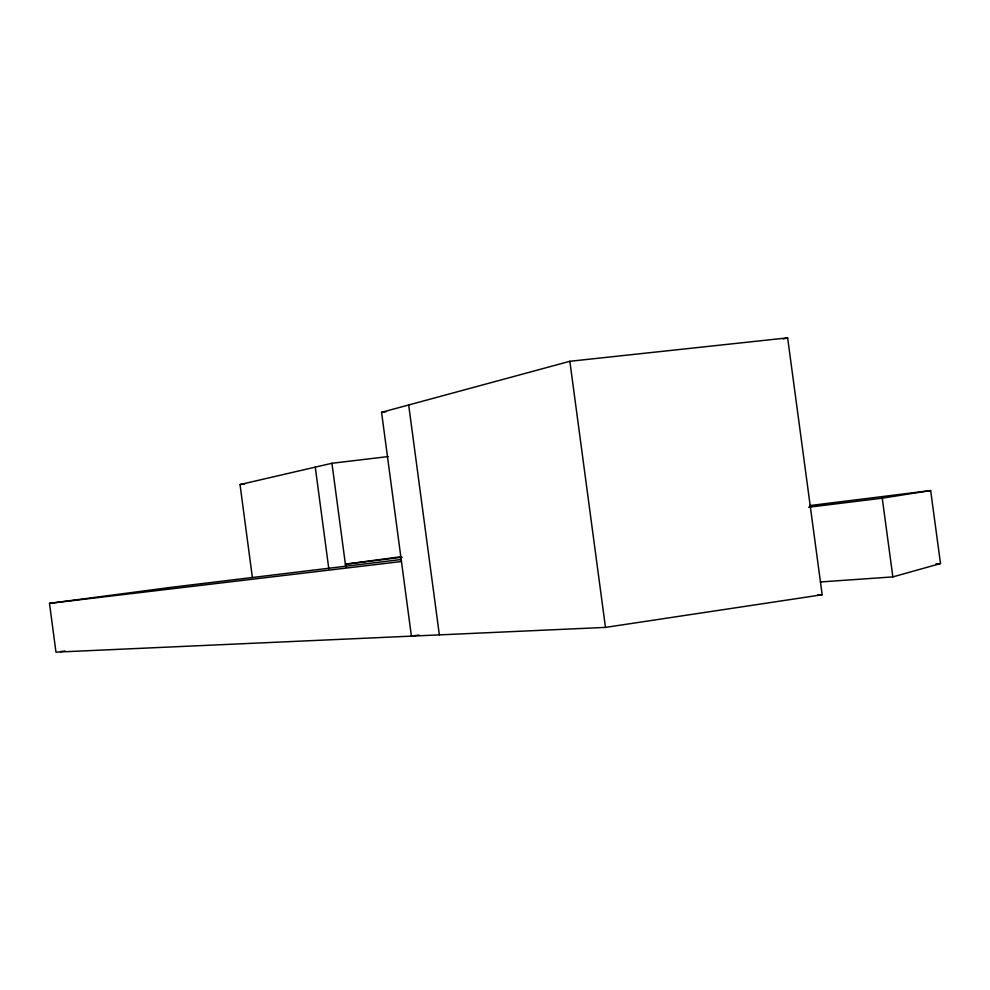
<?xml version="1.0" encoding="UTF-8"?>
<svg xmlns="http://www.w3.org/2000/svg" width="990" height="990" viewBox="0 0 990 990"><rect width="100%" height="100%" fill="white"/><g stroke="black" fill="none" stroke-linecap="round" stroke-linejoin="round"><path stroke-width="1.49" d="M820.45 581.959L892.856 576.898L940.5 563.558L930.662 490.57L809.672 505.593M419.055 635.011L411.407 636.137L381.571 412.323L569.856 361.288L787.632 337.862L822.17 594.755L605.472 627.4L55.96 652.138L49.5 603.356L170.911 587.367L401.123 559.523M783.14 338.964L787.632 337.862M252.339 577.232L240.026 484.555L331.935 463.271L388.117 456.576M808.632 507.226L882.251 498.168L930.662 490.57M381.571 412.323L386.15 411.692M401.259 556.677L345.386 564.226L402.138 557.234M60.514 651.581L65.068 651.012M240.026 484.555L244.629 483.999M49.5 603.356L401.457 561.503M935.872 563.916L940.5 563.558M817.542 595.039L822.17 594.755M882.251 498.168L892.856 576.898M569.856 361.288L605.472 627.4M408.684 404.972L439.35 634.887M331.935 463.271L345.795 567.282M315.265 467.132L328.816 568.842"/></g></svg>
